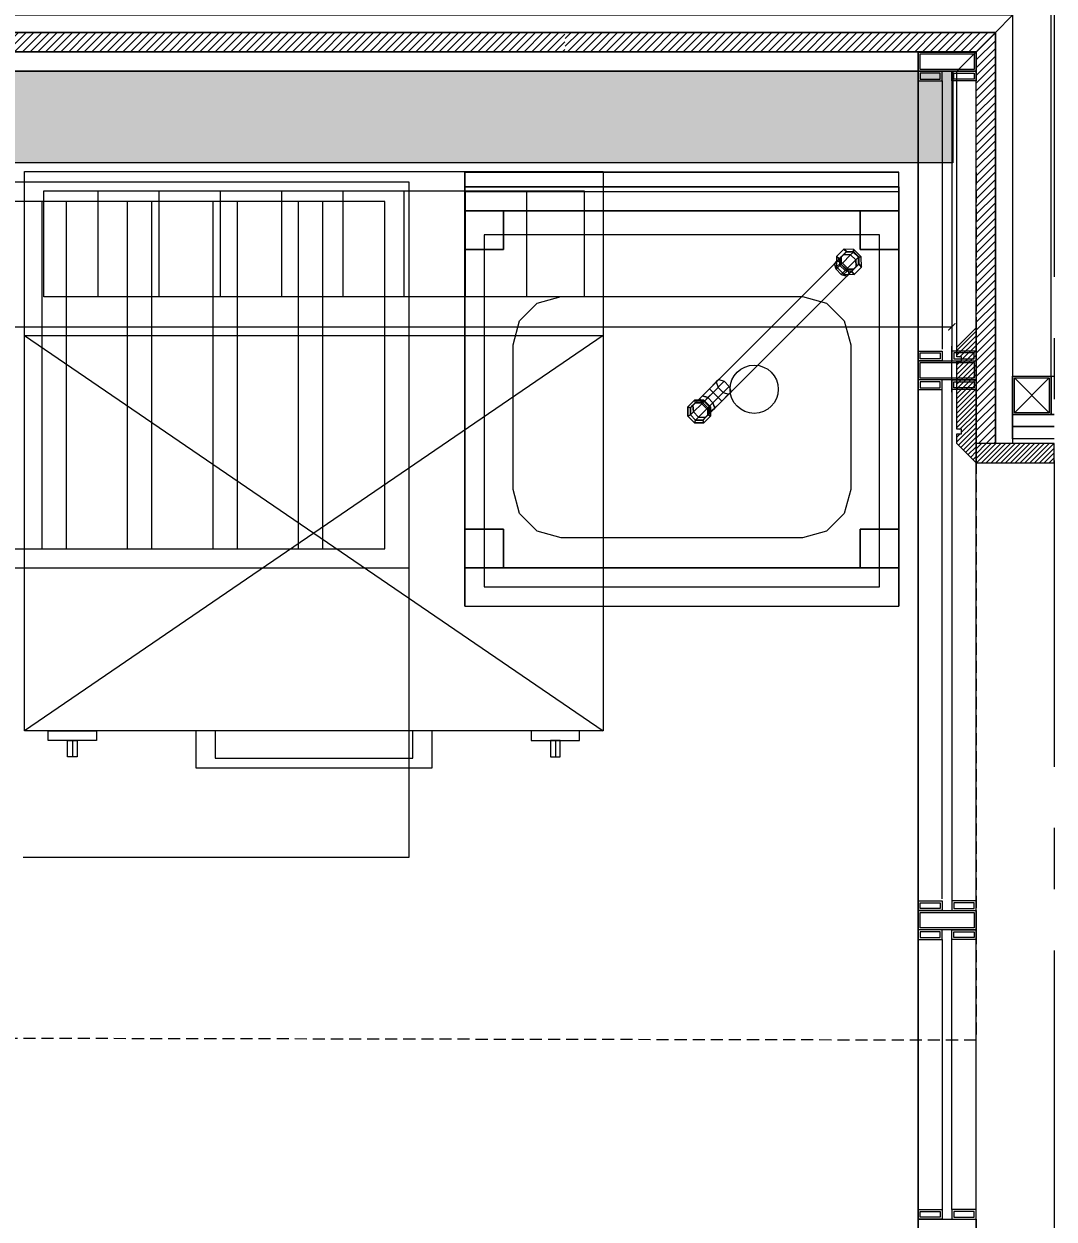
# Model space of a CAD drawing. Header units: millimetres. Extents: x 29001 to 40804, y -8833 to -5892.
# Drawn here: x 35867.2 to 35974, y -6212.3 to -6088.4 of the extents above; entities that cross this region are included whole.
import ezdxf

# ---------------------------------------------------------------- set-up
doc = ezdxf.new("R2010")
doc.units = ezdxf.units.MM
doc.linetypes.add('CENTER', pattern=[50.8, 31.75, -6.35, 6.35, -6.35])
doc.linetypes.add('DASHED2', pattern=[0.375, 0.25, -0.125])
doc.layers.get('0').update_dxf_attribs({"lineweight": 0})
doc.layers.get('Defpoints').update_dxf_attribs({"lineweight": 0})
for name, color, linetype, lineweight in [('mutfak-Ekipman', 4, 'Continuous', 0), ('S2000-davlumbaz', 102, 'DASHED2', 0), ('S2000-Ekipman', 4, 'Continuous', 0), ('xxx_Auto_Duvar_Alcipan', 50, 'Continuous', 0), ('xxx_Auto_Element_Dograma Cam', 140, 'Continuous', 0), ('xxx_Auto_Element_Dograma Metal', 211, 'Continuous', 0), ('xxx_Auto_Kaplama_Ahşap', 34, 'Continuous', 0), ('xxx_Auto_Kaplama_Ahşap Tarama', 16, 'Continuous', 0), ('xxx_Auto_Kaplama_Mermer', 23, 'Continuous', 0), ('xxx_Auto_Kaplama_Mermer Tarama @ 1', 45, 'Continuous', 0), ('xxx_Auto_Konstruksiyon_Metal', 141, 'Continuous', 0), ('xxx_Auto_Konstruksiyon_Metal Ince', 161, 'Continuous', 0), ('xxx_Auto_Olcu_Ic', 33, 'Continuous', 0), ('xxx_Auto_Yardimci_Aks', 30, 'CENTER', 0)]:
    doc.layers.add(name, color=color, linetype=linetype, lineweight=lineweight)
doc.styles.add('AUTOBAN', font='')
doc.styles.get('AUTOBAN').set_extended_font_data('Helvetica Normal Tr')
doc.dimstyles.new('AUTO_DIM_1-20', dxfattribs={"dimtxt": 4, "dimasz": 0.75, "dimexe": 2, "dimexo": 10, "dimgap": 0.2, "dimtad": 1, "dimdec": 0, "dimrnd": 0.5, "dimdsep": 46, "dimtxsty": 'AUTOBAN', "dimblk": 'ARCHTICK', "dimcen": 2, "dimclrd": 256, "dimclre": 256, "dimclrt": 256, "dimadec": 0, "dimazin": 0, "dimtfac": 1, "dimtdec": 0, "dimtix": 1, "dimtofl": 0, "dimtmove": 1, "dimatfit": 3, "dimfxl": 1, "dimtolj": 1, "dimtzin": 0, "dimlwd": -1, "dimlwe": -1, "dimarcsym": 0})
pattern_1 = [(45, (7247.6378, 44259.1745), (-0.3999999993, 0.3999999993), [])]

# ---------------------------------------------------------------- blocks, each defined once
blk = doc.blocks.new('A$C03FD2C9A')
at = {"color": 4}
for p, q in [((170, 40), (0, 40)), ((0, 40), (0, 0)), ((170, 20), (170, 40)), ((167.47, 38), (2.53, 38)), ((2.53, 38), (2.53, 2)), ((167.47, 20), (167.47, 38)), ((167.47, 2), (167.47, 20)), ((170, 0), (170, 20)), ((2.53, 2), (167.47, 2)), ((0, 0), (170, 0))]:
    blk.add_line(p, q, dxfattribs=at)
at = {"color": 251}
for p, q in [((7.9, 38), (7.9, 2)), ((10.43, 38), (10.43, 2)), ((16.76, 38), (16.76, 2)), ((19.29, 38), (19.29, 2)), ((25.62, 38), (25.62, 2)), ((28.15, 38), (28.15, 2)), ((34.48, 38), (34.48, 2)), ((37.01, 38), (37.01, 2)), ((43.34, 38), (43.34, 2)), ((45.87, 38), (45.87, 2)), ((52.19, 38), (52.19, 2)), ((54.73, 38), (54.73, 2)), ((61.05, 38), (61.05, 2)), ((63.58, 38), (63.58, 2)), ((69.91, 38), (69.91, 2)), ((72.44, 38), (72.44, 2)), ((78.77, 38), (78.77, 2)), ((81.3, 38), (81.3, 2)), ((87.63, 38), (87.63, 2)), ((90.16, 38), (90.16, 2)), ((96.49, 38), (96.49, 2)), ((99.02, 38), (99.02, 2)), ((105.35, 38), (105.35, 2)), ((107.88, 38), (107.88, 2)), ((114.2, 38), (114.2, 2)), ((116.74, 38), (116.74, 2)), ((123.06, 38), (123.06, 2)), ((125.59, 38), (125.59, 2)), ((131.92, 38), (131.92, 2)), ((134.45, 38), (134.45, 2)), ((140.78, 38), (140.78, 2)), ((143.31, 38), (143.31, 2)), ((149.64, 38), (149.64, 2)), ((152.17, 38), (152.17, 2)), ((158.5, 38), (158.5, 2)), ((161.03, 38), (161.03, 2))]:
    blk.add_line(p, q, dxfattribs=at)
blk = doc.blocks.new('el yıkama')
for p, q in [((45, 0), (0, 0)), ((0, 0), (0, -45)), ((0, -45, 81), (0, 0, 81)), ((45, -45), (45, 0)), ((45, -45, 81), (45, 0, 81)), ((0, -1.5, 85), (0, -45, 85)), ((0, -2), (45, -2)), ((45, -1.5, 85), (45, -45, 85)), ((2, -6.5, 83), (2, -43, 83)), ((43, -6.5, 83), (2, -6.5, 83)), ((2, -6.5), (2, -43)), ((43, -6.5), (2, -6.5)), ((43, -43, 83), (43, -6.5, 83)), ((43, -43), (43, -6.5)), ((2, -43, 83), (43, -43, 83)), ((2, -43), (43, -43)), ((0, -45), (45, -45)), ((0, -45, 85), (0, -45, 81)), ((0, -45, 81), (45, -45, 81)), ((45, -45, 85), (45, -45, 81))]:
    blk.add_line(p, q)
at = {"color": 251}
for p, q in [((39.56, -8.26), (23.39, -24.43)), ((40.31, -8.26), (39.56, -8.26)), ((40.83, -8.78), (40.31, -8.26)), ((24.66, -25.7), (40.83, -9.53)), ((40.83, -9.53), (40.83, -8.78)), ((5.67, -15.4, 60), (7.5, -13.57, 60)), ((5.67, -15.4), (7.5, -13.57)), ((7.5, -13.57, 60), (10, -12.9, 60)), ((7.5, -13.57), (10, -12.9)), ((10, -12.9, 60), (35, -12.9, 60)), ((10, -12.9), (35, -12.9)), ((35, -12.9, 60), (37.5, -13.57, 60)), ((35, -12.9), (37.5, -13.57)), ((37.5, -13.57, 60), (39.33, -15.4, 60)), ((37.5, -13.57), (39.33, -15.4)), ((5, -17.9, 60), (5.67, -15.4, 60)), ((5, -17.9), (5.67, -15.4)), ((39.33, -15.4, 60), (40, -17.9, 60)), ((39.33, -15.4), (40, -17.9)), ((5, -32.9, 60), (5, -17.9, 60)), ((5, -32.9), (5, -17.9)), ((40, -17.9, 60), (40, -32.9, 60)), ((40, -17.9), (40, -32.9)), ((23.39, -24.43), (23.39, -25.17)), ((23.39, -25.17), (23.92, -25.7)), ((23.92, -25.7), (24.66, -25.7)), ((5.67, -35.4, 60), (5, -32.9, 60)), ((5.67, -35.4), (5, -32.9)), ((40, -32.9, 60), (39.33, -35.4, 60)), ((40, -32.9), (39.33, -35.4)), ((7.5, -37.23, 60), (5.67, -35.4, 60)), ((7.5, -37.23), (5.67, -35.4)), ((39.33, -35.4, 60), (37.5, -37.23, 60)), ((39.33, -35.4), (37.5, -37.23)), ((10, -37.9, 60), (7.5, -37.23, 60)), ((10, -37.9), (7.5, -37.23)), ((35, -37.9, 60), (10, -37.9, 60)), ((35, -37.9), (10, -37.9)), ((37.5, -37.23, 60), (35, -37.9, 60)), ((37.5, -37.23), (35, -37.9))]:
    blk.add_line(p, q, dxfattribs=at)
at = {"color": 251, "extrusion": (-0.612372, -0.612372, 0.5)}
for p, q in [((38.58, -9.24, 92.87), (38.32, -9.5, 92.22)), ((38.32, -9.5, 92.22), (38.5, -10.06, 91.77)), ((39.14, -9.42, 93.33), (38.58, -9.24, 92.87)), ((39.67, -9.95, 93.33), (39.14, -9.42, 93.33)), ((38.5, -10.06, 91.77), (39.03, -10.59, 91.77)), ((39.03, -10.59, 91.77), (39.59, -10.77, 92.22)), ((39.59, -10.77, 92.22), (39.85, -10.51, 92.87)), ((39.85, -10.51, 92.87), (39.67, -9.95, 93.33))]:
    blk.add_line(p, q, dxfattribs=at)
at = {"color": 251}
blk.add_circle((30, -22.5), 2.5, dxfattribs=at)
for points in [[(0, -1.5, 90), (45, -1.5, 90), (45, 0, 90), (0, 0, 90)], [(45, 0, 90), (0, 0, 90), (0, 0, 81), (45, 0, 81)], [(0, -1.5, 85), (45, -1.5, 85), (45, -1.5, 90), (0, -1.5, 90)], [(41, -4, 81), (41, -4, 45), (4, -4, 45), (4, -4, 81)], [(0, -37, 45), (0, -37, 81), (0, -8, 81), (0, -8, 45)], [(45, -37, 45), (45, -8, 45), (45, -8, 81), (45, -37, 81)], [(4, -41, 63), (41, -41, 63), (41, -41, 81), (4, -41, 81)], [(4, -41, 45), (41, -41, 45), (41, -41, 62.9), (4, -41, 62.9)]]:
    blk.add_3dface(points)
for points in [[(0, -8, 81), (0, -8, 45), (0, -4, 45), (0, -4, 81)], [(0, -8, 45), (0, -8, 45), (0, -8, 45), (0, -4, 45)], [(0, -4, 81), (0, -4, 45), (4, -4, 45), (4, -4, 81)], [(0, -4, 45), (0, -8, 45), (4, -8, 45), (4, -4, 45)], [(4, -4, 81), (4, -4, 81), (0, -4, 81)], [(4, -4, 81), (4, -8, 81), (0, -8, 81), (0, -4, 81)], [(4, -4, 81), (4, -4, 45), (4, -4, 81)], [(4, -4, 45), (4, -8, 45), (4, -8, 81), (4, -4, 81)], [(41, -8, 81), (41, -8, 45), (41, -4, 45), (41, -4, 81)], [(41, -8, 45), (41, -8, 45), (41, -8, 45), (41, -4, 45)], [(41, -4, 81), (41, -4, 45), (45, -4, 45), (45, -4, 81)], [(41, -4, 45), (41, -8, 45), (45, -8, 45), (45, -4, 45)], [(45, -4, 81), (45, -4, 81), (41, -4, 81)], [(45, -4, 81), (45, -8, 81), (41, -8, 81), (41, -4, 81)], [(45, -4, 81), (45, -4, 45), (45, -4, 81)], [(45, -4, 45), (45, -8, 45), (45, -8, 81), (45, -4, 81)], [(4, -8, 81), (4, -8, 45), (0, -8, 45), (0, -8, 81)], [(4, -8, 45), (4, -8, 45), (0, -8, 45)], [(38.84, -8.98, 91.48), (38.32, -9.5, 92.22), (38.58, -9.24, 92.87), (39.3, -8.52, 91.86)], [(39.29, -7.99, 85), (38.53, -8.75, 85), (38.81, -8.99, 88.99), (39.57, -8.23, 88.99)], [(39.3, -8.52, 91.86), (39.99, -8.57, 92.12), (39.14, -9.42, 93.33), (38.58, -9.24, 92.87)], [(39.03, -8.78, 90.47), (38.84, -8.98, 91.48), (39.3, -8.52, 91.86), (39.56, -8.26, 90.47)], [(39.55, -8.27, 85.34), (39.02, -8.8, 85.34), (39.03, -8.78, 90.47), (39.56, -8.26, 90.47)], [(39.99, -8.57, 92.12), (40.52, -9.1, 92.12), (39.67, -9.95, 93.33), (39.14, -9.42, 93.33)], [(40.33, -8.02, 85.09), (39.29, -7.99, 85), (39.57, -8.23, 88.99), (40.27, -8.25, 88.99)], [(39.56, -8.26, 90.47), (40.31, -8.26, 90.47), (39.99, -8.57, 92.12), (39.3, -8.52, 91.86)], [(40.27, -8.29, 85.07), (39.55, -8.27, 85.34), (39.56, -8.26, 90.47), (40.31, -8.26, 90.47)], [(40.31, -8.26, 90.47), (40.83, -8.78, 90.47), (40.52, -9.1, 92.12), (39.99, -8.57, 92.12)], [(41.09, -8.78, 85.09), (40.33, -8.02, 85.09), (40.27, -8.25, 88.99), (40.84, -8.82, 88.99)], [(40.8, -8.82, 85.07), (40.27, -8.29, 85.07), (40.31, -8.26, 90.47), (40.83, -8.78, 90.47)], [(45, -8, 81), (45, -8, 45), (41, -8, 45), (41, -8, 81)], [(45, -8, 45), (45, -8, 45), (41, -8, 45)], [(38.89, -9.67, 91.22), (38.5, -10.06, 91.77), (38.32, -9.5, 92.22), (38.84, -8.98, 91.48)], [(39.42, -10.2, 91.22), (39.03, -10.59, 91.77), (38.5, -10.06, 91.77), (38.89, -9.67, 91.22)], [(38.53, -8.75, 85), (38.54, -9.82, 85), (38.91, -9.45, 88.99), (38.81, -8.99, 88.99)], [(38.54, -9.82, 85), (39.3, -10.58, 85), (39.67, -10.21, 88.99), (38.91, -9.45, 88.99)], [(39.03, -9.53, 90.47), (38.89, -9.67, 91.22), (38.84, -8.98, 91.48), (39.03, -8.78, 90.47)], [(39.56, -10.06, 90.47), (39.42, -10.2, 91.22), (38.89, -9.67, 91.22), (39.03, -9.53, 90.47)], [(39.02, -8.8, 85.34), (39.03, -9.54, 85.01), (39.03, -9.53, 90.47), (39.03, -8.78, 90.47)], [(39.03, -9.54, 85.01), (39.55, -10.06, 85.01), (39.56, -10.06, 90.47), (39.03, -9.53, 90.47)], [(40.11, -10.25, 91.48), (40.57, -9.79, 91.86), (39.85, -10.51, 92.87), (39.59, -10.77, 92.22)], [(40.52, -9.1, 92.12), (40.57, -9.79, 91.86), (39.85, -10.51, 92.87), (39.67, -9.95, 93.33)], [(40.37, -10.59, 85), (41.12, -9.83, 85), (40.85, -9.51, 89), (40.09, -10.27, 89)], [(40.31, -10.06, 90.47), (40.83, -9.53, 90.47), (40.57, -9.79, 91.86), (40.11, -10.25, 91.48)], [(40.29, -10.07, 85.34), (40.82, -9.54, 85.34), (40.83, -9.53, 90.47), (40.31, -10.06, 90.47)], [(40.83, -8.78, 90.47), (40.83, -9.53, 90.47), (40.57, -9.79, 91.86), (40.52, -9.1, 92.12)], [(40.82, -9.54, 85.34), (40.8, -8.82, 85.07), (40.83, -8.78, 90.47), (40.83, -9.53, 90.47)], [(41.12, -9.83, 85), (41.09, -8.78, 85.09), (40.84, -8.82, 88.99), (40.85, -9.51, 89)], [(39.42, -10.2, 91.22), (40.11, -10.25, 91.48), (39.59, -10.77, 92.22), (39.03, -10.59, 91.77)], [(39.3, -10.58, 85), (40.37, -10.59, 85), (40.09, -10.27, 89), (39.67, -10.21, 88.99)], [(39.56, -10.06, 90.47), (40.31, -10.06, 90.47), (40.11, -10.25, 91.48), (39.42, -10.2, 91.22)], [(39.55, -10.06, 85.01), (40.29, -10.07, 85.34), (40.31, -10.06, 90.47), (39.56, -10.06, 90.47)], [(25.73, -22.84, 103.77), (25.35, -22.47, 103.24), (26.33, -21.49, 102.87), (26.89, -21.67, 103.33)], [(25.35, -22.47, 102.5), (25.35, -22.47, 103.24), (26.33, -21.49, 102.87), (26.07, -21.75, 102.22)], [(25.73, -22.84, 101.97), (25.35, -22.47, 102.5), (26.07, -21.75, 102.22), (26.26, -22.31, 101.77)], [(26.25, -23.37, 103.77), (25.73, -22.84, 103.77), (26.89, -21.67, 103.33), (27.42, -22.2, 103.33)], [(26.63, -23.74, 103.24), (26.25, -23.37, 103.77), (27.42, -22.2, 103.33), (27.61, -22.76, 102.87)], [(24.11, -23.71, 101.48), (23.65, -24.16, 101.86), (24.37, -23.45, 102.87), (24.64, -23.18, 102.22)], [(23.7, -24.86, 102.12), (23.65, -24.16, 101.86), (24.37, -23.45, 102.87), (24.56, -24.01, 103.33)], [(24.81, -23.76, 101.22), (24.11, -23.71, 101.48), (24.64, -23.18, 102.22), (25.2, -23.37, 101.77)], [(24.64, -23.18, 102.22), (24.37, -23.45, 102.87), (25.35, -22.47, 103.24), (25.35, -22.47, 102.5)], [(24.56, -24.01, 103.33), (24.37, -23.45, 102.87), (25.35, -22.47, 103.24), (25.73, -22.84, 103.77)], [(25.09, -24.53, 103.33), (24.56, -24.01, 103.33), (25.73, -22.84, 103.77), (26.25, -23.37, 103.77)], [(25.2, -23.37, 101.77), (24.64, -23.18, 102.22), (25.35, -22.47, 102.5), (25.73, -22.84, 101.97)], [(24.81, -23.76, 101.22), (25.2, -23.37, 101.77), (25.72, -23.9, 101.77), (25.33, -24.28, 101.22)], [(25.65, -24.72, 102.87), (25.09, -24.53, 103.33), (26.25, -23.37, 103.77), (26.63, -23.74, 103.24)], [(25.2, -23.37, 101.77), (25.73, -22.84, 101.97), (26.25, -23.37, 101.97), (25.72, -23.9, 101.77)], [(25.72, -23.9, 101.77), (26.25, -23.37, 101.97), (26.63, -23.74, 102.5), (25.91, -24.46, 102.22)], [(25.73, -22.84, 101.97), (26.26, -22.31, 101.77), (26.78, -22.84, 101.77), (26.25, -23.37, 101.97)], [(26.25, -23.37, 101.97), (26.78, -22.84, 101.77), (27.34, -23.02, 102.22), (26.63, -23.74, 102.5)], [(26.63, -23.74, 102.5), (27.34, -23.02, 102.22), (27.61, -22.76, 102.87), (26.63, -23.74, 103.24)], [(23.81, -23.63, 94.84), (23.12, -24.31, 94.84), (23.12, -24.31, 95.98), (23.81, -23.63, 95.98)], [(23.92, -23.9, 96.55), (23.81, -23.63, 95.98), (23.12, -24.31, 95.98), (23.39, -24.43, 96.55)], [(23.81, -23.63, 94.84), (23.92, -23.9, 94.4), (23.39, -24.43, 94.4), (23.12, -24.31, 94.84)], [(23.12, -24.31, 94.84), (23.12, -25.28, 94.84), (23.12, -25.28, 95.98), (23.12, -24.31, 95.98)], [(23.39, -24.43, 96.55), (23.12, -24.31, 95.98), (23.12, -25.28, 95.98), (23.39, -25.17, 96.55)], [(23.12, -24.31, 94.84), (23.39, -24.43, 94.4), (23.39, -25.17, 94.4), (23.12, -25.28, 94.84)], [(23.92, -23.9, 100.47), (23.39, -24.43, 100.47), (23.65, -24.16, 101.86), (24.11, -23.71, 101.48)], [(23.92, -23.9, 96.55), (23.39, -24.43, 96.55), (23.39, -24.43, 100.47), (23.92, -23.9, 100.47)], [(23.39, -25.17, 100.47), (23.39, -24.43, 100.47), (23.65, -24.16, 101.86), (23.7, -24.86, 102.12)], [(23.39, -24.43, 96.55), (23.39, -25.17, 96.55), (23.39, -25.17, 100.47), (23.39, -24.43, 100.47)], [(24.23, -25.39, 102.12), (23.7, -24.86, 102.12), (24.56, -24.01, 103.33), (25.09, -24.53, 103.33)], [(24.78, -23.63, 94.84), (23.81, -23.63, 94.84), (23.81, -23.63, 95.98), (24.78, -23.63, 95.98)], [(24.66, -23.9, 96.55), (24.78, -23.63, 95.98), (23.81, -23.63, 95.98), (23.92, -23.9, 96.55)], [(24.78, -23.63, 94.84), (24.66, -23.9, 94.4), (23.92, -23.9, 94.4), (23.81, -23.63, 94.84)], [(24.66, -23.9, 100.47), (23.92, -23.9, 100.47), (24.11, -23.71, 101.48), (24.81, -23.76, 101.22)], [(24.66, -23.9, 96.55), (23.92, -23.9, 96.55), (23.92, -23.9, 100.47), (24.66, -23.9, 100.47)], [(24.93, -25.44, 101.86), (24.23, -25.39, 102.12), (25.09, -24.53, 103.33), (25.65, -24.72, 102.87)], [(25.19, -24.43, 96.55), (25.46, -24.31, 95.98), (24.78, -23.63, 95.98), (24.66, -23.9, 96.55)], [(25.46, -24.31, 94.84), (25.19, -24.43, 94.4), (24.66, -23.9, 94.4), (24.78, -23.63, 94.84)], [(24.66, -23.9, 100.47), (24.81, -23.76, 101.22), (25.33, -24.28, 101.22), (25.19, -24.43, 100.47)], [(25.19, -24.43, 96.55), (24.66, -23.9, 96.55), (24.66, -23.9, 100.47), (25.19, -24.43, 100.47)], [(25.46, -24.31, 94.84), (24.78, -23.63, 94.84), (24.78, -23.63, 95.98), (25.46, -24.31, 95.98)], [(25.38, -24.98, 101.48), (25.91, -24.46, 102.22), (25.65, -24.72, 102.87), (24.93, -25.44, 101.86)], [(25.19, -24.43, 100.47), (25.33, -24.28, 101.22), (25.38, -24.98, 101.48), (25.19, -25.17, 100.47)], [(25.19, -25.17, 96.55), (25.46, -25.28, 95.98), (25.46, -24.31, 95.98), (25.19, -24.43, 96.55)], [(25.46, -25.28, 94.84), (25.19, -25.17, 94.4), (25.19, -24.43, 94.4), (25.46, -24.31, 94.84)], [(25.19, -25.17, 96.55), (25.19, -24.43, 96.55), (25.19, -24.43, 100.47), (25.19, -25.17, 100.47)], [(25.33, -24.28, 101.22), (25.72, -23.9, 101.77), (25.91, -24.46, 102.22), (25.38, -24.98, 101.48)], [(25.46, -25.28, 94.84), (25.46, -24.31, 94.84), (25.46, -24.31, 95.98), (25.46, -25.28, 95.98)], [(25.91, -24.46, 102.22), (26.63, -23.74, 102.5), (26.63, -23.74, 103.24), (25.65, -24.72, 102.87)], [(23.39, -25.17, 96.55), (23.12, -25.28, 95.98), (23.81, -25.97, 95.98), (23.92, -25.7, 96.55)], [(23.12, -25.28, 94.84), (23.39, -25.17, 94.4), (23.92, -25.7, 94.4), (23.81, -25.97, 94.84)], [(23.12, -25.28, 94.84), (23.81, -25.97, 94.84), (23.81, -25.97, 95.98), (23.12, -25.28, 95.98)], [(23.92, -25.7, 100.47), (23.39, -25.17, 100.47), (23.7, -24.86, 102.12), (24.23, -25.39, 102.12)], [(23.39, -25.17, 96.55), (23.92, -25.7, 96.55), (23.92, -25.7, 100.47), (23.39, -25.17, 100.47)], [(23.92, -25.7, 96.55), (23.81, -25.97, 95.98), (24.78, -25.97, 95.98), (24.66, -25.7, 96.55)], [(23.81, -25.97, 94.84), (23.92, -25.7, 94.4), (24.66, -25.7, 94.4), (24.78, -25.97, 94.84)], [(23.81, -25.97, 94.84), (24.78, -25.97, 94.84), (24.78, -25.97, 95.98), (23.81, -25.97, 95.98)], [(24.66, -25.7, 100.47), (23.92, -25.7, 100.47), (24.23, -25.39, 102.12), (24.93, -25.44, 101.86)], [(23.92, -25.7, 96.55), (24.66, -25.7, 96.55), (24.66, -25.7, 100.47), (23.92, -25.7, 100.47)], [(25.19, -25.17, 100.47), (25.38, -24.98, 101.48), (24.93, -25.44, 101.86), (24.66, -25.7, 100.47)], [(24.66, -25.7, 96.55), (25.19, -25.17, 96.55), (25.19, -25.17, 100.47), (24.66, -25.7, 100.47)], [(24.66, -25.7, 96.55), (24.78, -25.97, 95.98), (25.46, -25.28, 95.98), (25.19, -25.17, 96.55)], [(24.78, -25.97, 94.84), (24.66, -25.7, 94.4), (25.19, -25.17, 94.4), (25.46, -25.28, 94.84)], [(24.78, -25.97, 94.84), (25.46, -25.28, 94.84), (25.46, -25.28, 95.98), (24.78, -25.97, 95.98)], [(0, -41, 81), (0, -41, 45), (0, -37, 45), (0, -37, 81)], [(0, -41, 45), (0, -41, 45), (0, -41, 45), (0, -37, 45)], [(0, -37, 81), (0, -37, 45), (4, -37, 45), (4, -37, 81)], [(0, -37, 45), (0, -41, 45), (4, -41, 45), (4, -37, 45)], [(4, -37, 81), (4, -37, 81), (0, -37, 81)], [(4, -37, 81), (4, -41, 81), (0, -41, 81), (0, -37, 81)], [(4, -37, 81), (4, -37, 45), (4, -37, 81)], [(4, -37, 45), (4, -41, 45), (4, -41, 81), (4, -37, 81)], [(41, -41, 81), (41, -41, 45), (41, -37, 45), (41, -37, 81)], [(41, -41, 45), (41, -41, 45), (41, -41, 45), (41, -37, 45)], [(41, -37, 81), (41, -37, 45), (45, -37, 45), (45, -37, 81)], [(41, -37, 45), (41, -41, 45), (45, -41, 45), (45, -37, 45)], [(45, -37, 81), (45, -37, 81), (41, -37, 81)], [(45, -37, 81), (45, -41, 81), (41, -41, 81), (41, -37, 81)], [(45, -37, 81), (45, -37, 45), (45, -37, 81)], [(45, -37, 45), (45, -41, 45), (45, -41, 81), (45, -37, 81)], [(4, -41, 81), (4, -41, 45), (0, -41, 45), (0, -41, 81)], [(4, -41, 45), (4, -41, 45), (0, -41, 45)], [(45, -41, 81), (45, -41, 45), (41, -41, 45), (41, -41, 81)], [(45, -41, 45), (45, -41, 45), (41, -41, 45)]]:
    blk.add_3dface(points, dxfattribs=at)
blk = doc.blocks.new('SalamanderE.60-58')
at = {"lineweight": 9}
h = blk.add_hatch(dxfattribs=at)
h.set_pattern_fill('ANSI31', color=251, scale=2, angle=45, style=0)
h.set_pattern_definition([(90, (-113413.595, 6728.771), (-6.35, 1e-15), [])])
h.paths.add_polyline_path([(-2, -13), (-2, -2), (-58, -2), (-58, -13)])
at = {"color": 251, "lineweight": 9}
for p, q in [((0, -17), (-60, -58)), ((-60, -17), (0, -58))]:
    blk.add_line(p, q, dxfattribs=at)
for points in [[(-60, 0), (0, 0), (0, -58), (-60, -58)], [(-60, -17), (0, -17), (0, -58), (-60, -58)]]:
    blk.add_lwpolyline(points, close=True)
at = {"color": 251}
blk.add_lwpolyline([(-58, -2), (-2, -2), (-2, -13), (-58, -13)], close=True, dxfattribs=at)
at = {"color": 251, "lineweight": 9}
for points in [[(-52.53, -59), (-57.53, -59), (-57.53, -58), (-52.53, -58)], [(-42.25, -61.81), (-17.75, -61.81), (-17.75, -58), (-42.25, -58)], [(-40.25, -60.81), (-19.75, -60.81), (-19.75, -58), (-40.25, -58)], [(-7.47, -59), (-2.47, -59), (-2.47, -58), (-7.47, -58)], [(-54.53, -60.67), (-55.53, -60.67), (-55.53, -59), (-54.53, -59)], [(-5.47, -60.67), (-4.47, -60.67), (-4.47, -59), (-5.47, -59)]]:
    blk.add_lwpolyline(points, close=True, dxfattribs=at)
for points in [[(-55.03, -59), (-55.03, -60.67)], [(-4.97, -59), (-4.97, -60.67)]]:
    blk.add_lwpolyline(points, dxfattribs=at)
blk = doc.blocks.new('40x40 kutu profil')
at = {"layer": 'xxx_Auto_Konstruksiyon_Metal'}
for points in [[(-1674.77, -595.98), (-1674.77, -599.98), (-1670.77, -599.98), (-1670.77, -595.98), (-1674.77, -595.98)], [(-1670.97, -596.18), (-1674.57, -599.78)], [(-1674.57, -596.18), (-1670.97, -599.78)]]:
    blk.add_lwpolyline(points, dxfattribs=at)
blk.add_lwpolyline([(-1674.57, -596.18), (-1674.57, -599.78), (-1670.97, -599.78), (-1670.97, -596.18)], close=True, dxfattribs=at)
blk = doc.blocks.new('hukj')
at = {"color": 3}
blk.add_lwpolyline([(601.76, 1.99), (607.76, 1.99)], dxfattribs=at)
blk.add_lwpolyline([(601.76, 1.99), (607.76, 1.99)], dxfattribs=at)
at = {"layer": 'xxx_Auto_Element_Dograma Cam'}
blk.add_line((605.26, -1.01), (605.26, -29.01), dxfattribs=at)
for points in [[(604.26, -1.01), (604.26, -28.81)], [(604.26, -85.81), (604.26, -32.01)], [(605.26, -32.01), (605.26, -86.01)], [(604.26, -90.01), (604.26, -118.01)], [(605.26, -118.01), (605.26, -90.01)]]:
    blk.add_lwpolyline(points, dxfattribs=at)
at = {"layer": 'xxx_Auto_Element_Dograma Metal', "linetype": 'Continuous'}
for points in [[(607.76, -0.01), (601.76, -0.01), (601.76, 1.99), (607.76, 1.99)], [(607.56, 0.19), (601.96, 0.19), (601.96, 1.79), (607.56, 1.79)], [(601.76, -0.01), (601.76, -1.01), (604.26, -1.01), (604.26, -0.01)], [(601.96, -0.21), (601.96, -0.81), (604.06, -0.81), (604.06, -0.21)], [(607.76, -0.01), (607.76, -1.01), (605.26, -1.01), (605.26, -0.01)], [(607.56, -0.21), (607.56, -0.81), (605.46, -0.81), (605.46, -0.21)], [(601.76, -30.01), (601.76, -29.01), (604.26, -29.01), (604.26, -30.01)], [(601.96, -29.81), (601.96, -29.21), (604.06, -29.21), (604.06, -29.81)], [(607.76, -30.01), (607.76, -29.01), (605.26, -29.01), (605.26, -30.01)], [(607.56, -29.81), (607.56, -29.21), (605.46, -29.21), (605.46, -29.81)], [(601.76, -30.01), (607.76, -30.01), (607.76, -32.01), (601.76, -32.01)], [(601.96, -30.21), (607.56, -30.21), (607.56, -31.81), (601.96, -31.81)], [(601.76, -32.01), (601.76, -33.01), (604.26, -33.01), (604.26, -32.01)], [(601.96, -32.21), (601.96, -32.81), (604.06, -32.81), (604.06, -32.21)], [(607.76, -32.01), (607.76, -33.01), (605.26, -33.01), (605.26, -32.01)], [(607.56, -32.21), (607.56, -32.81), (605.46, -32.81), (605.46, -32.21)], [(601.76, -87.01), (601.76, -86.01), (604.26, -86.01), (604.26, -87.01)], [(601.96, -86.81), (601.96, -86.21), (604.06, -86.21), (604.06, -86.81)], [(607.76, -87.01), (607.76, -86.01), (605.26, -86.01), (605.26, -87.01)], [(607.56, -86.81), (607.56, -86.21), (605.46, -86.21), (605.46, -86.81)], [(601.76, -87.01), (607.76, -87.01), (607.76, -89.01), (601.76, -89.01)], [(601.96, -87.21), (607.56, -87.21), (607.56, -88.81), (601.96, -88.81)], [(601.76, -89.01), (601.76, -90.01), (604.26, -90.01), (604.26, -89.01)], [(601.96, -89.21), (601.96, -89.81), (604.06, -89.81), (604.06, -89.21)], [(607.76, -89.01), (607.76, -90.01), (605.26, -90.01), (605.26, -89.01)], [(607.56, -89.21), (607.56, -89.81), (605.46, -89.81), (605.46, -89.21)], [(601.76, -119.01), (601.76, -118.01), (604.26, -118.01), (604.26, -119.01)], [(601.96, -118.81), (601.96, -118.21), (604.06, -118.21), (604.06, -118.81)], [(607.76, -119.01), (607.76, -118.01), (605.26, -118.01), (605.26, -119.01)], [(607.56, -118.81), (607.56, -118.21), (605.46, -118.21), (605.46, -118.81)], [(601.76, -119.01), (607.76, -119.01), (607.76, -121.01), (601.76, -121.01)]]:
    blk.add_lwpolyline(points, close=True, dxfattribs=at)
blk.add_lwpolyline([(601.76, 1.99), (607.76, 1.99)], dxfattribs=at)
at = {"layer": 'xxx_Auto_Konstruksiyon_Metal Ince', "linetype": 'Continuous', "ltscale": 20}
blk.add_line((607.76, -227.97), (607.76, 1.99), dxfattribs=at)
for points in [[(-3, 0), (-3, -236.69, 0.39745), (23.45, -261.67), (584.21, -261.68, 0.31463), (607.76, -238.99), (607.76, 1.99)], [(601.76, 2), (601.76, -238.37, -0.302462), (583.72, -255.68), (23.46, -255.67, -0.395265), (3, -236.51), (3, 0)], [(601.76, -227.25, 0.000004), (601.76, -227.25), (601.76, 1.99)]]:
    blk.add_lwpolyline(points, format="xyb", dxfattribs=at)
blk = doc.blocks.new('_ArchTick')
at = {"color": 0, "linetype": 'ByBlock', "const_width": 0.15}
blk.add_lwpolyline([(-0.5, -0.5), (0.5, 0.5)], dxfattribs=at)
blk = doc.blocks.new('*D303')
at = {"layer": 'Defpoints', "color": 0, "transparency": 16777216}
for p in [(35352.16, -6116.65, 0.02), (35963.42, -6116.58, 0.02), (35963.42, -6119.8)]:
    blk.add_point(p, dxfattribs=at)
at = {"layer": 'xxx_Auto_Olcu_Ic', "transparency": 16777216}
for p, q in [((35352.16, -6119.8), (35963.42, -6119.8)), ((35352.16, -6126.65), (35352.16, -6121.8)), ((35963.42, -6126.58), (35963.42, -6121.8))]:
    blk.add_line(p, q, dxfattribs=at)
at = {"layer": 'xxx_Auto_Olcu_Ic', "transparency": 16777216, "xscale": 0.75, "yscale": 0.75, "zscale": 0.75, "rotation": 180}
blk.add_blockref('_ArchTick', (35352.16, -6119.8), dxfattribs=at)
at = {"layer": 'xxx_Auto_Olcu_Ic', "transparency": 16777216, "xscale": 0.75, "yscale": 0.75, "zscale": 0.75}
blk.add_blockref('_ArchTick', (35963.42, -6119.8), dxfattribs=at)
at = {"layer": 'xxx_Auto_Olcu_Ic', "transparency": 16777216, "insert": (35657.79, -6117.6), "char_height": 4, "attachment_point": 5, "style": 'AUTOBAN', "bg_fill": 3, "box_fill_scale": 1.1, "bg_fill_color": 256, "bg_fill_true_color": 13158600, "bg_fill_transparency": 0}
blk.add_mtext('\\A1;612', dxfattribs=at)

msp = doc.modelspace()

# ---------------------------------------------------------------- hatches: boundary and pattern name
at = {"layer": 'xxx_Auto_Kaplama_Ahşap'}
h = msp.add_hatch(dxfattribs=at)
h.set_pattern_fill('JIS_WOOD', color=256, scale=0.8)
h.set_pattern_definition([(45, (7242.13747, 44257.3772), (-0.3999999993, 0.3999999993), [])])
h.paths.add_polyline_path([(35923.3, -6089.29), (35338.16, -6089.29), (35340.16, -6091.29), (35923.3, -6091.29)])
h = msp.add_hatch(dxfattribs=at)
h.set_pattern_fill('JIS_WOOD', color=256, scale=0.8)
h.set_pattern_definition(pattern_1)
h.paths.add_polyline_path([(35965.93, -6091.3), (35967.93, -6089.3), (35923.35, -6089.29), (35923.35, -6091.29)])
h = msp.add_hatch(dxfattribs=at)
h.set_pattern_fill('JIS_WOOD', color=256, scale=0.8)
h.set_pattern_definition(pattern_1)
h.paths.add_polyline_path([(35965.93, -6091.3), (35967.93, -6089.3), (35967.93, -6131.9), (35965.93, -6131.9)])
at = {"layer": 'xxx_Auto_Kaplama_Ahşap Tarama'}
h = msp.add_hatch(dxfattribs=at)
h.set_pattern_fill('JIS_WOOD', color=256, scale=0.5)
h.set_pattern_definition([(45, (-20846.88482, 95783.44723), (-0.2499999996, 0.2499999996), [])])
h.paths.add_polyline_path([(35964.43, -6130.95), (35963.93, -6130.95), (35963.93, -6131.95), (35965.93, -6133.92), (35965.93, -6119.95), (35963.93, -6121.95), (35963.93, -6122.95), (35964.43, -6122.95), (35964.43, -6123.45), (35963.93, -6123.45), (35963.93, -6130.45), (35964.43, -6130.45)])
h = msp.add_hatch(dxfattribs=at)
h.set_pattern_fill('JIS_WOOD', color=256, scale=0.5)
h.set_pattern_definition([(45, (7245.6614, 45068.77447), (-0.2499999996, 0.2499999996), [])])
h.paths.add_polyline_path([(35965.93, -6133.87), (35965.93, -6133.9), (35974.01, -6133.9), (35974.01, -6131.9), (35965.93, -6131.9)])
at = {"layer": 'xxx_Auto_Kaplama_Mermer Tarama @ 1', "true_color": 0xb0a4a0}
h = msp.add_hatch(dxfattribs=at)
h.set_pattern_fill('DOTS', color=253, scale=1.5, angle=540)
h.set_pattern_definition([(180, (-5781.235, 47363.3157), (-1.190625, -2.38125), [0, -2.38125])])
edge = h.paths.add_edge_path()
edge.add_line((35342.17, -6093.3), (35963.51, -6093.3))
edge.add_line((35963.51, -6093.3), (35963.51, -6102.8))
edge.add_line((35963.51, -6102.8), (35352.16, -6102.8))
edge.add_line((35352.16, -6102.8), (35352.16, -6247.8))
edge.add_line((35352.16, -6247.8), (35387.16, -6247.8))
edge.add_line((35387.16, -6247.8), (35387.19, -6270.4))
edge.add_line((35387.19, -6270.4), (35387.19, -6293.4))
edge.add_arc((35402.58, -6292.44), 15.42, 183.5929, 227.6554)
edge.add_arc((35402.58, -6292.44), 15.42, 227.6554, 260.3124)
edge.add_line((35399.99, -6307.64), (35965.93, -6309.29))
edge.add_line((35965.93, -6309.29), (35965.93, -6315.94))
edge.add_line((35965.93, -6315.94), (35965.93, -6331.29))
edge.add_arc((35937.9, -6325.77), 28.56, 279.0097, 348.8638, ccw=False)
edge.add_line((35942.38, -6353.98), (35883.38, -6353.84))
edge.add_line((35883.38, -6353.84), (35875.45, -6353.82))
edge.add_line((35875.45, -6353.82), (35368.63, -6352.61))
edge.add_arc((35368.62, -6326.11), 26.5, 183.3004, 270.0252, ccw=False)
edge.add_line((35342.17, -6327.64), (35342.17, -6093.3))

# ---------------------------------------------------------------- linework, layer by layer
at = {"color": 4}
for p, q in [((35907.16, -6174.8, 0.02), (35907.16, -6104.8, 0.02)), ((35867.16, -6174.8, 0.02), (35907.16, -6174.8, 0.02))]:
    msp.add_line(p, q, dxfattribs=at)
at = {"layer": 'S2000-davlumbaz', "ltscale": 5}
for p, q in [((35965.93, -6103.8, 0.02), (35965.93, -6193.8, 0.02)), ((35965.93, -6193.77, 0.02), (35457.43, -6192.8, 0.02))]:
    msp.add_line(p, q, dxfattribs=at)
at = {"layer": 'xxx_Auto_Duvar_Alcipan', "linetype": 'Continuous', "elevation": 0.02}
for points in [[(35974.01, -6130.15), (35969.72, -6130.15), (35969.72, -6128.9), (35974.01, -6128.9)], [(35974.01, -6130.15), (35969.72, -6130.15), (35969.72, -6128.9), (35974.01, -6128.9)], [(35974.01, -6131.4), (35969.72, -6131.4), (35969.72, -6130.15), (35974.01, -6130.15)], [(35974.01, -6131.4), (35969.72, -6131.4), (35969.72, -6130.15), (35974.01, -6130.15)]]:
    msp.add_lwpolyline(points, dxfattribs=at)
at = {"layer": 'xxx_Auto_Kaplama_Ahşap', "linetype": 'Continuous'}
for p, q in [((35340.16, -6089.3, 0.02), (35967.93, -6089.3, 0.02)), ((35965.93, -6091.3, 0.02), (35340.16, -6091.3, 0.02))]:
    msp.add_line(p, q, dxfattribs=at)
at = {"layer": 'xxx_Auto_Kaplama_Ahşap', "elevation": 0.02}
msp.add_lwpolyline([(35336.99, -6088.12), (35338.16, -6089.3), (35967.93, -6089.3), (35969.72, -6087.5), (35336.99, -6087.5)], dxfattribs=at)
at = {"layer": 'xxx_Auto_Kaplama_Ahşap', "linetype": 'Continuous', "elevation": 0.02}
for points in [[(35969.72, -6131.9), (35967.93, -6131.9), (35967.93, -6089.3), (35969.72, -6087.5)], [(35967.93, -6131.9), (35965.93, -6131.9), (35965.93, -6091.3), (35967.93, -6089.3)], [(35965.93, -6133.9), (35963.93, -6131.9), (35963.93, -6130.9), (35964.43, -6130.9), (35964.43, -6130.4), (35963.93, -6130.4), (35963.92, -6123.4), (35964.43, -6123.4), (35964.43, -6122.9), (35963.93, -6122.9), (35963.93, -6121.9), (35965.93, -6119.9)], [(35965.93, -6133.9), (35963.93, -6131.9), (35963.93, -6130.9), (35964.43, -6130.9), (35964.43, -6130.4), (35963.93, -6130.4), (35963.92, -6123.4), (35964.43, -6123.4), (35964.43, -6122.9), (35963.93, -6122.9), (35963.93, -6121.9), (35965.93, -6119.9)], [(35965.93, -6133.87), (35965.93, -6133.9), (35965.95, -6133.9), (35974.01, -6133.9), (35974.01, -6131.9), (35965.93, -6131.9)]]:
    msp.add_lwpolyline(points, close=True, dxfattribs=at)
at = {"layer": 'xxx_Auto_Kaplama_Ahşap', "elevation": 0.02}
msp.add_lwpolyline([(35340.16, -6091.3), (35965.93, -6091.3), (35967.93, -6089.3), (35338.16, -6089.3)], close=True, dxfattribs=at)
at = {"layer": 'xxx_Auto_Kaplama_Ahşap', "linetype": 'Continuous', "elevation": 0.02}
for points in [[(35965.93, -6131.4), (35965.93, -6119.9)], [(35965.93, -6131.4), (35965.93, -6119.9)], [(35965.93, -6120.9), (35965.93, -6133.9), (35963.93, -6131.9), (35963.93, -6130.9), (35964.43, -6130.9), (35964.43, -6130.4), (35963.93, -6130.4), (35963.92, -6123.4)], [(35965.93, -6120.9), (35965.93, -6133.9), (35963.93, -6131.9), (35963.93, -6130.9), (35964.43, -6130.9), (35964.43, -6130.4), (35963.93, -6130.4), (35963.92, -6123.4)], [(35969.72, -6131.9), (35965.93, -6131.9), (35965.93, -6133.9)], [(35969.72, -6131.9), (35965.93, -6131.9), (35965.93, -6133.9)]]:
    msp.add_lwpolyline(points, dxfattribs=at)
at = {"layer": 'xxx_Auto_Kaplama_Ahşap Tarama', "elevation": 0.02}
for points in [[(35963.93, -6093.3), (35965.93, -6091.3)], [(35963.93, -6093.3), (35718.62, -6093.3)], [(35963.93, -6121.9), (35963.93, -6093.3)]]:
    msp.add_lwpolyline(points, dxfattribs=at)
at = {"layer": 'xxx_Auto_Kaplama_Mermer', "elevation": 0.02}
msp.add_lwpolyline([(35342.17, -6093.3), (35963.51, -6093.3), (35963.51, -6102.8), (35352.16, -6102.8), (35352.16, -6247.8), (35387.16, -6247.8), (35387.19, -6293.4), (35387.19, -6293.4, 0.347843), (35399.99, -6307.64), (35405.18, -6307.64), (35965.93, -6309.29), (35965.93, -6322.58), (35965.93, -6331.29, -0.138789), (35958.84, -6345.01, -0.20399), (35942.38, -6353.98), (35368.62, -6352.61, -0.39745), (35342.17, -6327.64), (35342.17, -6093.3)], format="xyb", dxfattribs=at)
at = {"layer": 'xxx_Auto_Konstruksiyon_Metal', "elevation": 0.02}
msp.add_lwpolyline([(35973.72, -6124.9), (35973.72, -6078.5), (35969.72, -6078.5), (35969.72, -6124.9)], close=True, dxfattribs=at)
msp.add_lwpolyline([(35974.01, -6128.9), (35973.72, -6128.9), (35973.72, -6124.9), (35974.01, -6124.9)], dxfattribs=at)
at = {"layer": 'xxx_Auto_Yardimci_Aks', "elevation": 0.02}
msp.add_lwpolyline([(35336.99, -6032.06), (35974.01, -6032.06), (35974.01, -6407.76), (35336.99, -6407.76)], close=True, dxfattribs=at)

# ---------------------------------------------------------------- block references
at = {"color": 6}
msp.add_blockref('hukj', (35358.16, -6093.3, 0.02), dxfattribs=at)
msp.add_blockref('A$C03FD2C9A', (35737.16, -6144.8, 0.02))
at = {"layer": 'mutfak-Ekipman'}
msp.add_blockref('el yıkama', (35912.93, -6103.77, -80.98), dxfattribs=at)
at = {"layer": 'S2000-Ekipman'}
msp.add_blockref('SalamanderE.60-58', (35927.29, -6103.7, 0.02), dxfattribs=at)
at = {"layer": 'xxx_Auto_Konstruksiyon_Metal', "xscale": -1, "rotation": 270}
msp.add_blockref('40x40 kutu profil', (36569.7, -4454.13, 0.02), dxfattribs=at)

# ---------------------------------------------------------------- next in the draw order: dimensions: what is measured, and where the dimension line sits
at = {"layer": 'xxx_Auto_Olcu_Ic'}
dim = msp.add_linear_dim(base=(35963.42, -6119.8), p1=(35352.16, -6116.65, 0.02), p2=(35963.42, -6116.58, 0.02), dimstyle='AUTO_DIM_1-20', override={"dimtfill": 1}, dxfattribs=at)
dim.commit()
dim.dimension.update_dxf_attribs({"geometry": '*D303', "text_midpoint": (35657.79, -6117.6)})

doc.saveas('drawing.dxf')
